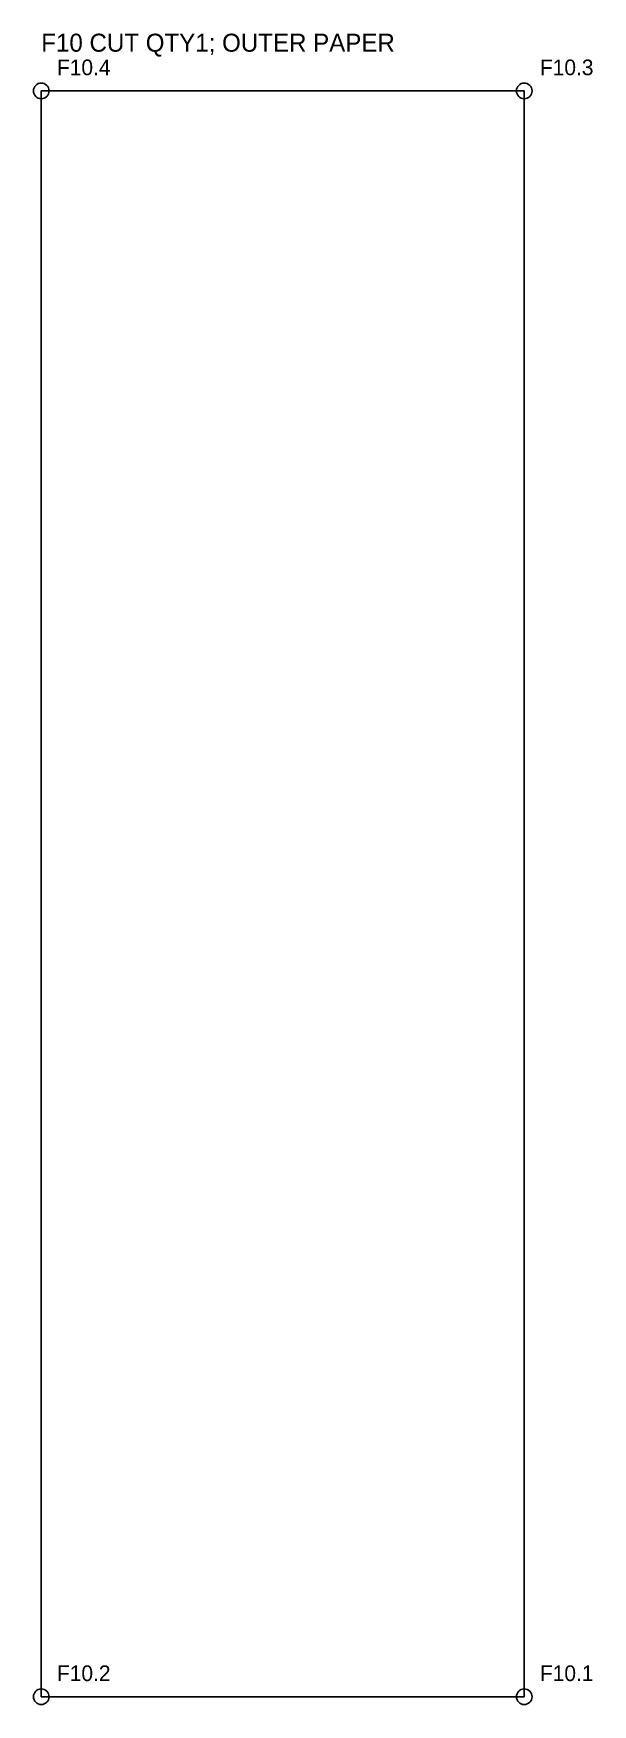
# Model space of a CAD drawing. Header units: millimetres. Extents: x 4 to 75, y 4 to 217.
import ezdxf

# ---------------------------------------------------------------- set-up
doc = ezdxf.new("R2010")
doc.units = ezdxf.units.MM
for name, color, linetype in [('CUT', 7, 'Continuous'), ('LABEL', 3, 'Continuous'), ('REFERENCE', 5, 'Continuous')]:
    doc.layers.add(name, color=color, linetype=linetype)

msp = doc.modelspace()

# ---------------------------------------------------------------- linework, layer by layer
at = {"layer": 'CUT'}
msp.add_lwpolyline([(5, 210), (9.11, 210), (13.22, 210), (17.33, 210), (21.43, 210), (25.54, 210), (29.65, 210), (33.76, 210), (37.87, 210), (41.98, 210), (46.09, 210), (50.19, 210), (54.3, 210), (58.41, 210), (62.52, 210), (66.63, 210), (66.63, 5), (62.52, 5), (58.41, 5), (54.3, 5), (50.19, 5), (46.09, 5), (41.98, 5), (37.87, 5), (33.76, 5), (29.65, 5), (25.54, 5), (21.43, 5), (17.33, 5), (13.22, 5), (9.11, 5), (5, 5)], close=True, dxfattribs=at)
at = {"layer": 'REFERENCE'}
for centre in [(5, 210), (66.63, 210), (5, 5), (66.63, 5)]:
    msp.add_circle(centre, 1, dxfattribs=at)

# ---------------------------------------------------------------- texts
at = {"layer": 'LABEL'}
msp.add_text('F10 CUT QTY1; OUTER PAPER', height=2.3, dxfattribs=at).set_placement((5, 215))
at = {"layer": 'REFERENCE'}
for s, p in [('F10.4', (7, 212)), ('F10.3', (68.63, 212)), ('F10.2', (7, 7)), ('F10.1', (68.63, 7))]:
    msp.add_text(s, height=2, dxfattribs=at).set_placement(p)

doc.saveas('drawing.dxf')
